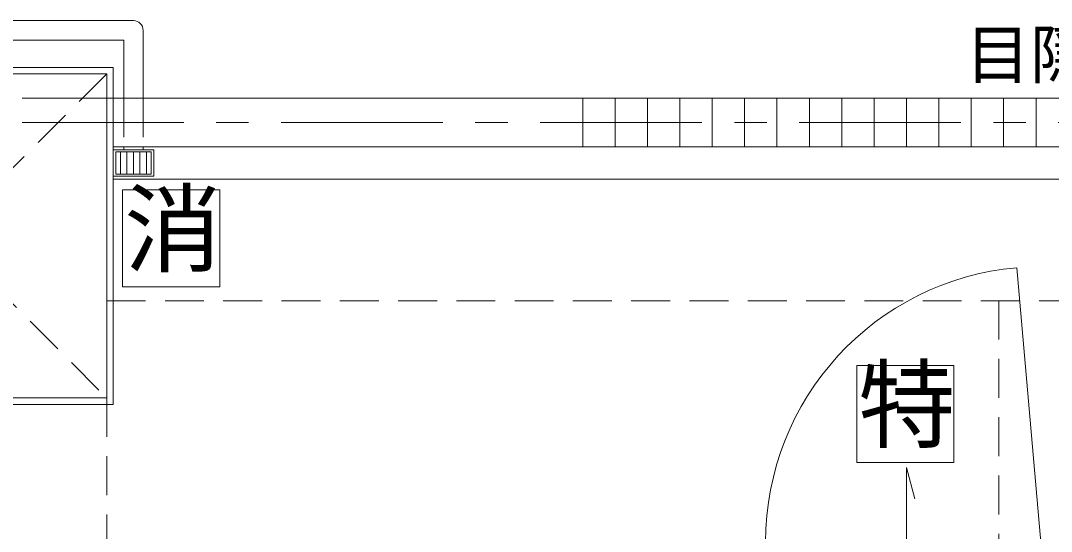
# Model space of a CAD drawing. Units: millimetres at full size; details may follow other scales. Extents: x -443943 to 462275, y -43546 to 79452.
# Drawn here: x -2960 to 223, y 54354 to 55930 of the extents above; entities that cross this region are included whole.
import ezdxf
from ezdxf.enums import TextEntityAlignment as Align

# ---------------------------------------------------------------- set-up
doc = ezdxf.new("R2010")
doc.units = ezdxf.units.MM
doc.header["$LTSCALE"] = 100
doc.linetypes.add('CHAIN1', pattern=[8, 5, -1, 1, -1])
doc.linetypes.add('DASHED1', pattern=[1.8, 1.2, -0.6])
for name, color, linetype, lineweight in [('4-0_仕上', 7, 'Continuous', 15), ('4-1_通り芯', 4, 'Continuous', 9), ('4-2_躯体', 3, 'Continuous', 20), ('4-3_建具', 4, 'Continuous', 9), ('4-B_E-PANL', 1, 'Continuous', 18)]:
    doc.layers.add(name, color=color, linetype=linetype, lineweight=lineweight)
doc.styles.add('ＭＳ ゴシック', font='')
doc.styles.get('ＭＳ ゴシック').set_extended_font_data('MS Gothic')

msp = doc.modelspace()

# ---------------------------------------------------------------- linework, layer by layer
at = {"layer": '4-0_仕上', "color": 2}
for p, q in [((-2611.7, 55930.2), (-3161.3, 55930.2)), ((-2581.7, 55900.2), (-2581.7, 55690.7)), ((-3161.3, 55870.2), (-2641.7, 55870.2)), ((-2641.7, 55690.7), (-2641.7, 55870.2)), ((-2549.2, 55531.7), (-2674.2, 55531.7)), ((-2674.2, 55531.7), (-2674.2, 55449.7)), ((-2651.7, 55525.2), (-2651.7, 55456.2)), ((-2641.7, 55531.7), (-2641.7, 55540.7)), ((-2631.7, 55525.2), (-2631.7, 55456.2)), ((-2611.7, 55525.2), (-2611.7, 55456.2)), ((-2591.7, 55525.2), (-2591.7, 55456.2)), ((-2581.7, 55540.7), (-2581.7, 55531.7)), ((-2571.7, 55525.2), (-2571.7, 55456.2)), ((-2557.2, 55525.2), (-2557.2, 55456.2)), ((-2557.2, 55456.2), (-2666.2, 55456.2))]:
    msp.add_line(p, q, dxfattribs=at)
at = {"layer": '4-0_仕上', "color": 2, "linetype": 'DASHED1'}
for p, q in [((-2641.7, 55690.7), (-2641.7, 55540.7)), ((-2581.7, 55690.7), (-2581.7, 55540.7))]:
    msp.add_line(p, q, dxfattribs=at)
at = {"layer": '4-0_仕上'}
for p, q in [((2225.5, 55540.7), (-2674.2, 55540.7)), ((-2674.2, 54745.7), (-3714.2, 54745.7))]:
    msp.add_line(p, q, dxfattribs=at)
at = {"layer": '4-0_仕上', "color": 4, "lineweight": 9}
msp.add_line((2460.8, 55440.7), (-2674.2, 55440.7), dxfattribs=at)
at = {"layer": '4-0_仕上', "linetype": 'DASHED1'}
for p, q in [((-2694.2, 55065.7), (2480.8, 55065.7)), ((60.8, 55065.7), (60.8, 48435.7)), ((-2694.2, 54765.7), (-2694.2, 48885.7))]:
    msp.add_line(p, q, dxfattribs=at)
at = {"layer": '4-0_仕上'}
msp.add_lwpolyline([(-3714.2, 55785.7), (-2674.2, 55785.7), (-2674.2, 54745.7)], dxfattribs=at)
at = {"layer": '4-0_仕上', "color": 2}
for points in [[(-2549.2, 55531.7), (-2549.2, 55449.7), (-2674.2, 55449.7)], [(-2557.2, 55525.2), (-2666.2, 55525.2), (-2666.2, 55456.2)]]:
    msp.add_lwpolyline(points, dxfattribs=at)
msp.add_arc((-2611.7, 55900.2), 30, 0, 90, dxfattribs=at)
at = {"layer": '4-1_通り芯', "linetype": 'CHAIN1'}
for p, q in [((-18955.9, 55690.7), (21355.8, 55690.7)), ((-18955.9, 55615.7), (3405.8, 55615.7))]:
    msp.add_line(p, q, dxfattribs=at)
at = {"layer": '4-2_躯体', "linetype": 'DASHED1'}
for p, q in [((-3694.2, 55765.7), (-2694.2, 54765.7)), ((-2694.2, 55765.7), (-3694.2, 54765.7))]:
    msp.add_line(p, q, dxfattribs=at)
at = {"layer": '4-2_躯体'}
for p, q in [((-2694.2, 55765.7), (-2694.2, 54765.7)), ((-2694.2, 54765.7), (-3694.2, 54765.7))]:
    msp.add_line(p, q, dxfattribs=at)
msp.add_lwpolyline([(-3694.2, 54765.7), (-3694.2, 55765.7), (-2694.2, 55765.7)], dxfattribs=at)
at = {"layer": '4-3_建具', "color": 7, "lineweight": 15}
msp.add_line((2460.8, 55690.7), (-2694.2, 55690.7), dxfattribs=at)
at = {"layer": '4-3_建具'}
for p, q in [((-1224.2, 55540.7), (-1224.2, 55690.7)), ((-1124.2, 55540.7), (-1124.2, 55690.7)), ((-1024.2, 55540.7), (-1024.2, 55690.7)), ((-924.2, 55540.7), (-924.2, 55690.7)), ((-824.2, 55540.7), (-824.2, 55690.7)), ((-724.2, 55540.7), (-724.2, 55690.7)), ((-624.2, 55540.7), (-624.2, 55690.7)), ((-524.2, 55540.7), (-524.2, 55690.7)), ((-424.2, 55540.7), (-424.2, 55690.7)), ((-324.2, 55540.7), (-324.2, 55690.7)), ((-224.2, 55540.7), (-224.2, 55690.7)), ((-124.2, 55540.7), (-124.2, 55690.7)), ((-24.2, 55540.7), (-24.2, 55690.7)), ((75.8, 55540.7), (75.8, 55690.7)), ((175.8, 55540.7), (175.8, 55690.7)), ((190.8, 54320.7), (116.8, 55167.5)), ((-224.2, 54550.7), (-224.2, 53950.7)), ((-224.2, 54550.7), (-198.3, 54454.1))]:
    msp.add_line(p, q, dxfattribs=at)
msp.add_arc((190.8, 54320.7), 850, 95, 180, dxfattribs=at)
at = {"layer": '4-B_E-PANL'}
for p, q in [((-2645.3, 55408), (-2645.3, 55108)), ((-2345.3, 55408), (-2645.3, 55408)), ((-2345.3, 55108), (-2345.3, 55408)), ((-2645.3, 55108), (-2345.3, 55108)), ((-378, 54865.7), (-378, 54565.7)), ((-78, 54865.7), (-378, 54865.7)), ((-78, 54565.7), (-78, 54865.7)), ((-378, 54565.7), (-78, 54565.7))]:
    msp.add_line(p, q, dxfattribs=at)

# ---------------------------------------------------------------- texts
at = {"layer": '4-3_建具', "style": 'ＭＳ ゴシック'}
msp.add_text('目隠しｱﾙﾐ縦格子', height=146.6, dxfattribs=at).set_placement((-42, 55708.6), align=Align.BOTTOM_LEFT)
at = {"layer": '4-B_E-PANL', "style": 'ＭＳ ゴシック'}
for s, p in [('消', (-2639.9, 55111.4)), ('特', (-372.7, 54569.1))]:
    msp.add_text(s, height=219.9, dxfattribs=at).set_placement(p, align=Align.BOTTOM_LEFT)

doc.saveas('drawing.dxf')
